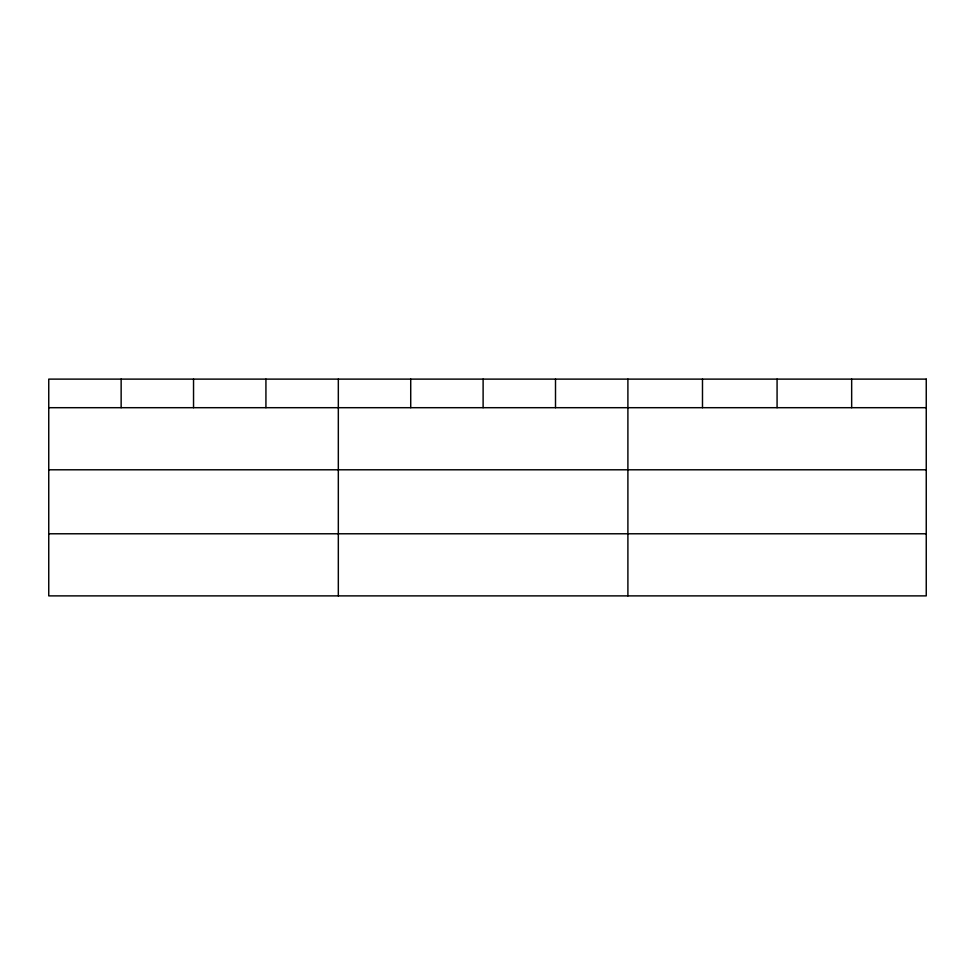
<?xml version="1.0" encoding="UTF-8"?>
<svg xmlns="http://www.w3.org/2000/svg" width="975" height="975" viewBox="0 0 975 975"><rect width="100%" height="100%" fill="white"/><g stroke="black" fill="none" stroke-linecap="round" stroke-linejoin="round"><path stroke-width="1.46" d="M48.75 407.696L926.25 407.696M48.75 469.792L926.25 469.792M48.75 533.776L926.25 533.776M851.662 379.117L851.662 407.696M777.075 379.117L777.075 407.696M702.487 379.117L702.487 407.696M627.9 379.117L627.9 595.883M555.506 379.117L555.506 407.696M483.112 379.117L483.112 407.696M410.719 379.117L410.719 407.696M338.325 379.117L338.325 595.883M265.931 379.117L265.931 407.696M193.538 379.117L193.538 407.696M121.144 379.117L121.144 407.696M926.25 379.117L48.75 379.117L48.75 595.883L926.25 595.883L926.25 379.117"/></g></svg>
